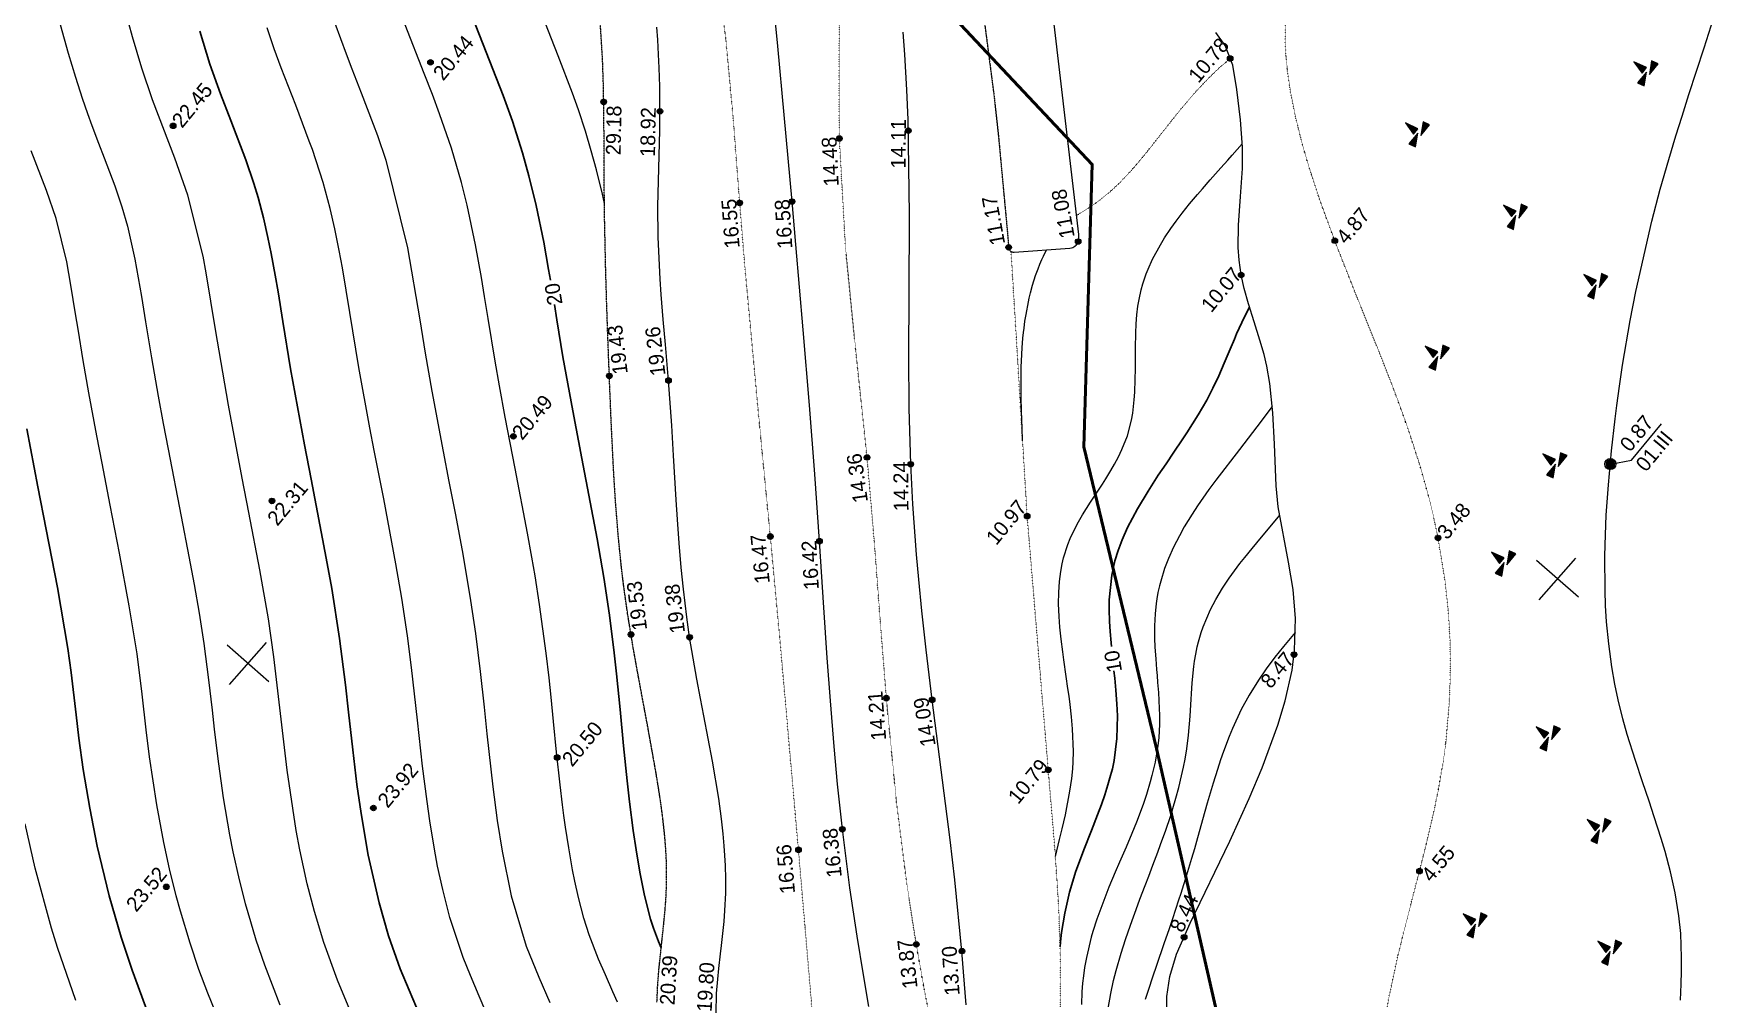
# Model space of a CAD drawing. Header units: millimetres. Extents: x -2893842 to -949497, y -1203244 to 262218.
# Drawn here: x -1987343 to -1896820, y -488314 to -436289 of the extents above; entities that cross this region are included whole.
import ezdxf

# ---------------------------------------------------------------- set-up
doc = ezdxf.new("R2010")
doc.units = ezdxf.units.MM
doc.linetypes.add('g5_05x2', pattern=[3.5, 2.5, -1])
doc.linetypes.add('g5_366', pattern=[0.85, 0.1, -0.75])
doc.layers.get('0').update_dxf_attribs({"lineweight": 5})
for name, color, linetype in [('!!!_ Размеры', 7, 'Continuous'), ('02_сетка', 253, 'Continuous'), ('10_Границы покрытий и угодий', 253, 'Continuous'), ('11_Гидрография', 253, 'Continuous'), ('12_Рельеф', 253, 'Continuous'), ('19_Горизонтали', 253, 'Continuous'), ('61_Отметки высоты поверхности', 253, 'Continuous'), ('62_Отметки высоты уреза воды и дна водоемов', 253, 'Continuous'), ('65_Границы', 253, 'Continuous')]:
    doc.layers.add(name, color=color, linetype=linetype)
doc.styles.add('LIKE17', font='d431.shx')
doc.styles.add('LIKE36', font='pragmai.shx')
doc.linetypes.add('g5_084a', pattern='A,0.001,[18,GUGK_2005.shx,S=2.5,R=180,X=0,Y=0],0.5,[18,GUGK_2005.shx,S=6,R=180,X=0,Y=0],0.5', length=1.001)
doc.linetypes.add('g5_085a', pattern='A,0.001,[19,GUGK_2005.shx,S=1,R=180,X=0,Y=0],0.5,[18,GUGK_2005.shx,S=6,R=180,X=0,Y=0],0.5', length=1.001)
doc.linetypes.add('g5_332', pattern='A,0.001,[18,GUGK_2005.shx,S=10,R=180,X=0,Y=0],0.5', length=0.501)

# ---------------------------------------------------------------- blocks, each defined once
blk = doc.blocks.new('BL_333')
at = {"color": 0}
for p, q in [((0, -3), (0, 3)), ((-3, 0), (3, 0))]:
    blk.add_line(p, q, dxfattribs=at)
blk = doc.blocks.new('g5_348b')
for points in [[(-0.75, 0), (-0.649, -0.375), (0, 0)], [(-0.194, 0.15), (0.194, 0.15), (0, 0.874)], [(0.75, -0.2), (0.649, 0.175), (0, -0.2)]]:
    blk.add_hatch(color=0).paths.add_polyline_path(points)
at = {"color": 0}
for points in [[(-0.75, 0), (-0.649, -0.375), (0, 0)], [(-0.194, 0.15), (0.194, 0.15), (0, 0.874)], [(0.75, -0.2), (0.649, 0.175), (0, -0.2)]]:
    blk.add_lwpolyline(points, close=True, dxfattribs=at)
blk = doc.blocks.new('g5_330')
blk.add_hatch(color=0).paths.add_polyline_path([(-0.15, 0, 1), (0.15, 0, 1)])
at = {"color": 0}
blk.add_circle((0, 0), 0.15, dxfattribs=at)
blk = doc.blocks.new('g5_213')
h = blk.add_hatch(color=255)
edge = h.paths.add_edge_path()
edge.add_arc((0, 0), 0.263, 0, 360)
at = {"color": 92}
blk.add_circle((0, 0), 0.3, dxfattribs=at)
blk = doc.blocks.new('Топо_07.04.17')
at = {"layer": '02_сетка', "color": 3, "linetype": 'Continuous'}
for p, q in [((-88836, -350728), (-86615, -348712)), ((-86717, -350831), (-88733, -348610)), ((-18208, -354148), (-15987, -352132)), ((-16089, -354250), (-18106, -352029))]:
    blk.add_line(p, q, dxfattribs=at)
at = {"layer": '10_Границы покрытий и угодий', "linetype": 'Continuous', "lineweight": 20}
for points in [[(-13069, -376453), (-12928, -375595), (-12832, -374916), (-12747, -374179), (-12652, -372877), (-12637, -371935), (-12695, -370668), (-12816, -369524), (-12987, -368392), (-13115, -367678), (-13355, -366476), (-13541, -365608), (-13776, -364534), (-14029, -363348), (-14308, -361906), (-14451, -361026), (-14587, -359987), (-14667, -359119), (-14722, -358186), (-14747, -356926), (-14724, -355745), (-14679, -354848), (-14620, -354048), (-14419, -352182), (-14263, -351076), (-14092, -350021), (-13793, -348402), (-13416, -346600), (-13032, -344922), (-12861, -344216), (-12601, -343186), (-12305, -342075), (-11634, -339742), (-11157, -338219), (-9871, -334546), (-9220, -332877), (-8590, -331353), (-8059, -330119), (-7609, -329097), (-7109, -327981), (-6020, -325574), (-5340, -324063)], [(-44464, -331962), (-44462, -332051), (-44455, -332106), (-44448, -332139), (-44436, -332175), (-44417, -332213), (-44387, -332256), (-44357, -332283), (-44314, -332305), (-44264, -332318), (-44196, -332325), (-41196, -332454), (-41102, -332446), (-41031, -332432), (-40973, -332413), (-40920, -332388), (-40895, -332373), (-40847, -332337), (-40803, -332293), (-40785, -332273), (-40758, -332237), (-40733, -332197), (-40711, -332156), (-40693, -332115), (-40673, -332055), (-40656, -331983), (-40641, -331878), (-40632, -331785), (-40679, -320351)]]:
    blk.add_lwpolyline(points, dxfattribs=at)
at = {"layer": '10_Границы покрытий и угодий', "linetype": 'g5_05x2', "lineweight": 20}
blk.add_lwpolyline([(-67886, -370350), (-67740, -369426), (-67571, -368559), (-67194, -366865), (-66995, -365967), (-66847, -365241), (-66772, -364835), (-66668, -364187), (-66565, -363337), (-66509, -362663), (-66475, -362031), (-66456, -361374), (-66454, -360467), (-66470, -359682), (-66493, -359050), (-66512, -358634), (-66546, -357970), (-66702, -355548), (-66815, -353989), (-66927, -352402), (-67002, -351235), (-67095, -349387), (-67139, -347736), (-67144, -346657), (-67122, -345074), (-67062, -343300), (-67016, -342331), (-66950, -341159), (-66809, -338998), (-66666, -337000), (-66546, -335387), (-66430, -333861), (-66319, -332466), (-66176, -330770), (-65949, -328280), (-65729, -326096), (-65611, -325011), (-65427, -323354), (-65327, -322418), (-65192, -321045), (-65070, -319534), (-64972, -317604)], dxfattribs=at)
at = {"layer": '10_Границы покрытий и угодий', "color": 7, "linetype": 'g5_05x2', "lineweight": 20}
blk.add_lwpolyline([(-44407, -319114), (-44329, -323792), (-44337, -326014), (-44439, -331094), (-44464, -331962)], dxfattribs=at)
at = {"layer": '10_Границы покрытий и угодий', "color": 7, "linetype": 'Continuous', "lineweight": 20}
blk.add_lwpolyline([(-64777, -371319), (-64637, -370249), (-64494, -369485), (-64371, -368912), (-64193, -368142), (-64090, -367703), (-63802, -366427), (-63689, -365851), (-63543, -364931), (-63451, -364165), (-63389, -363449), (-63354, -362895), (-63331, -362378), (-63315, -361723), (-63313, -360910), (-63337, -359805), (-63444, -357766), (-63632, -355297), (-63708, -354350), (-63789, -353282), (-63920, -350995), (-63952, -349900), (-63961, -348380), (-63945, -347205), (-63908, -345894), (-63857, -344620), (-63806, -343553), (-63679, -341166), (-63594, -339546), (-63490, -337113), (-63437, -335170), (-63405, -333818), (-63363, -332464), (-63328, -331633), (-63175, -329374), (-62993, -327711), (-62720, -325691), (-62437, -323642), (-62313, -322636), (-62174, -321298), (-62091, -320298), (-62043, -319588), (-62000, -318800), (-61970, -318110)], dxfattribs=at)
at = {"layer": '10_Границы покрытий и угодий', "color": 7, "linetype": 'g5_366', "lineweight": 20}
for points in [[(-52646, -382565), (-52889, -378914), (-53064, -376651), (-53257, -374304), (-53501, -371162), (-53650, -368823), (-53784, -365573), (-53842, -361158), (-53756, -355598), (-53628, -351777), (-53440, -346777), (-53323, -342435), (-53277, -336489), (-53201, -331046), (-52867, -325180), (-52503, -321840), (-52171, -319052)], [(-60045, -384446), (-59925, -382594), (-59809, -378216), (-59658, -372949), (-59487, -366873), (-59382, -363042), (-59098, -351808), (-58982, -346090), (-58875, -339674), (-58708, -331590), (-58597, -328027), (-58428, -323474), (-58343, -319145), (-58375, -316720), (-58569, -312910), (-58785, -310300), (-58861, -309090), (-58861, -307723), (-58805, -306294), (-58763, -304900), (-58760, -304042), (-58808, -302090), (-58937, -299519)], [(-29131, -376155), (-28666, -374550), (-27937, -372389), (-27466, -371107), (-26925, -369690), (-26312, -368099), (-25721, -366532), (-25095, -364766), (-24768, -363766), (-24311, -362201), (-24053, -361177), (-23603, -358948), (-23335, -357029), (-23212, -355679), (-23151, -354585), (-23131, -353965), (-23126, -352558), (-23238, -350219), (-23351, -349040), (-23473, -348056), (-23768, -346215), (-24184, -344176), (-24583, -342492), (-24825, -341541), (-25337, -339624), (-25980, -337304), (-26236, -336382), (-26925, -333824), (-27486, -331531), (-27486, -331531), (-27886, -329624), (-28097, -328416), (-28310, -326836), (-28423, -325499), (-28462, -324426), (-28452, -323487), (-28412, -322748), (-28146, -320788)], [(-40636, -330741), (-40114, -330499), (-39645, -330257), (-39357, -330095), (-38701, -329678), (-38184, -329297), (-37731, -328929), (-37333, -328580), (-36693, -327977), (-36339, -327628), (-35967, -327253), (-35745, -327027), (-35359, -326635), (-34995, -326267), (-34336, -325619), (-33867, -325176), (-33546, -324885), (-33124, -324517), (-32691, -324160), (-32240, -323812), (-32071, -323688), (-31458, -323268)], [(-48165, -381444), (-47665, -379577), (-47011, -376920), (-46675, -375294), (-46298, -372963), (-46034, -370738), (-45794, -367714), (-45644, -364550), (-45521, -360283), (-45107, -346556), (-44359, -332294)]]:
    blk.add_lwpolyline(points, dxfattribs=at)
at = {"layer": '11_Гидрография', "color": 7, "linetype": 'Continuous', "lineweight": 20, "flags": 128}
blk.add_lwpolyline([(-13564, -347308), (-12417, -347234), (-10579, -345459)], dxfattribs=at)
at = {"layer": '12_Рельеф', "color": 7, "linetype": 'g5_085a', "lineweight": 20}
for points in [[(-64777, -371319), (-64637, -370249), (-64494, -369485), (-64371, -368912), (-64193, -368142), (-64090, -367703), (-63802, -366427), (-63689, -365851), (-63543, -364931), (-63451, -364165), (-63389, -363449), (-63354, -362895), (-63331, -362378), (-63315, -361723), (-63313, -360910), (-63337, -359805), (-63444, -357766), (-63632, -355297), (-63708, -354350), (-63789, -353282), (-63920, -350995), (-63952, -349900), (-63961, -348380), (-63945, -347205), (-63908, -345894), (-63857, -344620), (-63806, -343553), (-63679, -341166), (-63594, -339546), (-63490, -337113), (-63437, -335170), (-63405, -333818), (-63363, -332464), (-63328, -331633), (-63175, -329374), (-62993, -327711), (-62720, -325691), (-62437, -323642), (-62313, -322636), (-62174, -321298), (-62091, -320298), (-62043, -319588), (-62000, -318800), (-61970, -318110)], [(-51347, -372367), (-51243, -369460), (-51189, -365603), (-51199, -363431), (-51243, -360186), (-51312, -355823), (-51331, -353112), (-51324, -350982), (-51300, -349288), (-51267, -347942), (-51160, -345219), (-51028, -343070), (-50772, -340063), (-50470, -337218), (-50088, -333982), (-49577, -329671), (-49078, -324600), (-48962, -322981), (-48857, -321080), (-48809, -319868)]]:
    blk.add_lwpolyline(points, dxfattribs=at)
at = {"layer": '12_Рельеф', "color": 7, "linetype": 'g5_084a', "lineweight": 20}
blk.add_lwpolyline([(-56567, -371859), (-56667, -370141), (-56769, -368025), (-56860, -365394), (-56906, -362209), (-56890, -359771), (-56847, -357722), (-56768, -355251), (-56673, -352928), (-56548, -350217), (-56382, -346638), (-56232, -343024), (-56098, -339293), (-55972, -335211), (-55846, -330601), (-55787, -328275), (-55675, -323587), (-55603, -319870), (-55557, -316391)], dxfattribs=at)
at = {"layer": '12_Рельеф', "color": 42, "linetype": 'g5_332', "lineweight": 20}
blk.add_lwpolyline([(-40660, -374320), (-40544, -373143), (-40266, -372090), (-39769, -370940), (-38848, -369355), (-36228, -365194), (-34944, -363027), (-34062, -361470), (-32951, -359284), (-32409, -358016), (-31864, -356417), (-31608, -355384), (-31361, -353663), (-31316, -352103), (-31401, -350606), (-31604, -347578), (-31586, -346445), (-31434, -344200), (-31321, -342520), (-31303, -340924), (-31365, -339968), (-31445, -339334), (-31581, -338533), (-31779, -337528), (-31974, -336516), (-32108, -335668), (-32183, -334935), (-32205, -334137), (-32169, -333439), (-32016, -332244), (-31735, -330728), (-31469, -329239), (-31337, -328087), (-31277, -326612), (-31289, -324977), (-31364, -323641), (-31640, -322548), (-32062, -321797)], dxfattribs=at)
at = {"layer": '19_Горизонтали', "color": 42, "linetype": 'Continuous', "lineweight": 20}
for points in [[(-79178, -315936), (-78767, -317658), (-78554, -318480), (-78195, -319828), (-77740, -321589), (-77587, -322223), (-77293, -323579), (-76662, -328409), (-76440, -332353), (-76353, -334171), (-76229, -336238), (-75986, -339539), (-75856, -341179), (-75713, -343011), (-75560, -345173), (-75422, -347699), (-75362, -349488), (-75339, -351549), (-75347, -353489), (-75359, -354945), (-75365, -357807), (-75332, -359642), (-75261, -361309), (-75261, -361309), (-75049, -363773), (-75049, -363773), (-74551, -366556), (-74551, -366556), (-74551, -366556), (-74063, -368289), (-73625, -369723)], [(-70004, -370110), (-70179, -369524), (-70481, -368562), (-70752, -367686), (-71114, -366333), (-71299, -365398), (-71460, -364268), (-71551, -363361), (-71599, -362746), (-71670, -361551), (-71713, -360418), (-71729, -359776), (-71738, -359204), (-71746, -358122), (-71739, -356351), (-71719, -354682), (-71703, -353361), (-71695, -352316), (-71695, -350978), (-71751, -348326), (-71822, -346759), (-71880, -345740), (-71965, -344428), (-72233, -340898), (-72452, -338087), (-72574, -336360), (-72656, -335016), (-72771, -332686), (-72827, -331500), (-72881, -330462), (-72997, -328671), (-73206, -326491), (-73368, -325251), (-73692, -323352), (-73692, -323352), (-74124, -321426), (-74397, -320356), (-74709, -319178), (-74709, -319178), (-75420, -316458)], [(-65845, -327243), (-65898, -326724), (-66069, -325376), (-66229, -324332), (-66422, -323246), (-66670, -322052), (-66882, -321137), (-67417, -319047), (-68044, -316717)], [(-84379, -368894), (-84863, -367226), (-84863, -367226), (-85363, -365122), (-85675, -363406), (-85888, -361885), (-86080, -360009), (-86156, -358964), (-86275, -355677), (-86285, -352602), (-86299, -349516), (-86362, -347454), (-86519, -344765), (-86759, -341630), (-86906, -339760), (-87201, -335766), (-87442, -331634), (-87592, -328542), (-87657, -327622), (-88097, -324258), (-88097, -324258), (-88566, -322198), (-89409, -318936), (-89788, -317182), (-90103, -315442), (-90452, -313205)], [(-77099, -369823), (-77363, -368940), (-77708, -367791), (-77988, -366780), (-78455, -364561), (-78675, -363011), (-78804, -361723), (-78872, -360796), (-78949, -359251), (-78979, -358199), (-79001, -356272), (-78993, -353775), (-78989, -350922), (-79014, -349210), (-79090, -347154), (-79197, -345279), (-79458, -341726), (-79668, -339079), (-79762, -337833), (-79983, -334529), (-80132, -331540), (-80260, -329094), (-80327, -328147), (-80436, -326957), (-80566, -325846), (-80785, -324403), (-81156, -322575), (-81268, -322099), (-81780, -320097), (-82330, -317999), (-82588, -316936), (-82843, -315771)], [(-98989, -366723), (-99656, -363784), (-99860, -362713), (-100367, -359390), (-100625, -356958)], [(-91576, -368239), (-91883, -367137), (-92213, -365814), (-92529, -364353), (-92850, -362570), (-92978, -361730), (-93171, -360251), (-93322, -358794), (-93473, -356737), (-93571, -354123), (-93586, -352652), (-93587, -350720), (-93610, -348531), (-93729, -345900), (-93940, -343025), (-94148, -340405), (-94325, -338105), (-94436, -336606), (-94598, -334248), (-94705, -332483), (-94796, -330772), (-94834, -329943), (-94904, -328377), (-94987, -327098), (-95299, -324712), (-95299, -324712), (-95649, -323157), (-96229, -320937)], [(-93893, -314349), (-93639, -315919), (-93399, -317252), (-93164, -318426), (-92975, -319283), (-92819, -319936), (-92564, -320934), (-92349, -321744), (-91948, -323320), (-91698, -324485), (-91522, -325546), (-91522, -325546), (-91322, -327360), (-91322, -327360), (-91198, -329417), (-91138, -330789), (-91038, -332755), (-90911, -334844), (-90808, -336345), (-90706, -337757), (-90420, -341442), (-90248, -343624), (-90135, -345161), (-90040, -346723), (-89970, -348375), (-89937, -350353), (-89937, -350353), (-89934, -351998), (-89935, -353038), (-89932, -353917), (-89922, -354918), (-89869, -356762), (-89750, -358789), (-89673, -359711), (-89507, -361251), (-89329, -362558), (-89168, -363555), (-88979, -364574), (-88678, -365968), (-88678, -365968), (-88087, -368195)], [(-45664, -364967), (-45338, -364069), (-45135, -363513), (-44879, -362788), (-44488, -361547), (-44315, -360882), (-44207, -360377), (-44140, -360006), (-44062, -359443), (-43972, -358233), (-43955, -357576), (-43956, -356905), (-43963, -356456), (-43973, -356036), (-43993, -355378), (-44021, -354485), (-44031, -354042), (-44039, -353344), (-44031, -352700), (-44010, -352135), (-43958, -351453), (-43882, -350834), (-43778, -350254), (-43651, -349727), (-43526, -349315), (-43417, -349010), (-43111, -348320), (-42948, -348019), (-42476, -347285), (-42136, -346825), (-41624, -346184), (-40888, -345294), (-40677, -345034), (-40357, -344625), (-40111, -344294), (-39863, -343936), (-39630, -343567), (-39258, -342867), (-38942, -342047), (-38833, -341673), (-38670, -340978), (-38592, -340560), (-38490, -339894), (-38416, -339316), (-38374, -338962), (-38337, -338643), (-38286, -338203), (-38180, -337403), (-38101, -336912), (-38010, -336439), (-37902, -335982), (-37800, -335620), (-37632, -335129), (-37506, -334818), (-37258, -334294), (-37128, -334050), (-36827, -333544), (-36327, -332827), (-36055, -332478), (-35670, -332020), (-35339, -331653), (-34963, -331258), (-34518, -330814), (-34042, -330360), (-33740, -330081), (-33261, -329646), (-32621, -329074), (-32198, -328698), (-31938, -328466), (-31330, -327916)], [(-44892, -342460), (-44847, -341807), (-44775, -340890), (-44711, -340170), (-44633, -339430), (-44597, -339128), (-44553, -338780), (-44519, -338536), (-44469, -338196), (-44352, -337505), (-44251, -336991), (-44189, -336703), (-44135, -336470), (-44040, -336089), (-43945, -335741), (-43742, -335086), (-43672, -334883), (-43573, -334612), (-43411, -334206), (-43194, -333719), (-43025, -333379), (-42894, -333135), (-42759, -332898), (-42657, -332728), (-42447, -332400)], [(-31317, -342175), (-32263, -343174), (-33335, -344267), (-34784, -345766), (-35211, -346228), (-35917, -347031), (-36267, -347454), (-36761, -348091), (-37078, -348533), (-37276, -348826), (-37455, -349105), (-37792, -349676), (-38066, -350203), (-38354, -350849), (-38452, -351101), (-38569, -351434), (-38675, -351780), (-38738, -352017), (-38857, -352560), (-38959, -353212), (-39002, -353595), (-39027, -353875), (-39061, -354357), (-39091, -354975), (-39110, -355551), (-39120, -355878), (-39132, -356253), (-39153, -356809), (-39204, -357657), (-39236, -358018), (-39294, -358514), (-39410, -359214), (-39510, -359663), (-39649, -360176), (-39754, -360515), (-40002, -361214), (-40130, -361538), (-40418, -362200), (-40655, -362701), (-41119, -363607), (-41443, -364202), (-41826, -364884), (-42263, -365651), (-42560, -366172), (-42983, -366929), (-43555, -368015), (-43830, -368578), (-44115, -369214), (-44234, -369499), (-44620, -370558), (-44778, -371092), (-44891, -371531), (-44976, -371908), (-45067, -372374), (-45171, -373050)], [(-43763, -373434), (-43529, -372638), (-43300, -371965), (-43103, -371439), (-42737, -370549), (-42416, -369831), (-42068, -369097), (-41545, -368048), (-41401, -367768), (-41038, -367063), (-40785, -366576), (-40500, -366026), (-40158, -365357), (-39956, -364953), (-39602, -364230), (-39267, -363511), (-38859, -362571), (-38638, -362016), (-38416, -361413), (-38262, -360958), (-38128, -360530), (-37976, -359991), (-37804, -359277), (-37601, -358253), (-37441, -357350), (-37391, -357068), (-37284, -356495), (-37096, -355630), (-37024, -355344), (-36922, -354980), (-36797, -354588), (-36706, -354335), (-36506, -353851), (-36362, -353547), (-35857, -352665), (-35520, -352174), (-35080, -351600), (-34669, -351114), (-34001, -350390), (-33703, -350086), (-33261, -349649), (-32694, -349105), (-32062, -348508), (-31573, -348046)], [(-31469, -354413), (-32178, -355093), (-32704, -355622), (-33230, -356183), (-33720, -356743), (-34315, -357495), (-34820, -358221), (-35406, -359181), (-35635, -359595), (-36027, -360354), (-36239, -360791), (-36465, -361277), (-36780, -361989), (-37216, -363024), (-37568, -363888), (-38027, -365020), (-38177, -365387), (-38390, -365899), (-38762, -366765), (-39179, -367703), (-39337, -368052), (-39780, -369016), (-40020, -369529), (-40382, -370301), (-40907, -371413), (-41194, -372024), (-41491, -372662), (-41727, -373174)]]:
    blk.add_lwpolyline(points, dxfattribs=at)
at = {"layer": '19_Горизонтали', "color": 42, "linetype": 'Continuous', "lineweight": 30}
for points in [[(-69202, -331017), (-69233, -330440), (-69332, -328934), (-69515, -326935), (-69721, -325290), (-69923, -324019), (-70274, -322266), (-70616, -320837), (-71649, -316945), (-72150, -314907), (-72500, -313181), (-72763, -311612), (-73021, -310019), (-73348, -308254), (-73640, -307003), (-73969, -305867), (-74222, -305126), (-75038, -303098), (-76122, -300763), (-76671, -299613), (-77342, -298163), (-77654, -297450), (-77915, -296823), (-78129, -296276)], [(-92929, -378862), (-92972, -378571), (-93166, -377218), (-93386, -375760), (-93611, -374400), (-93947, -372619), (-94231, -371331), (-94917, -368787), (-95294, -367467), (-95797, -365453), (-96183, -363604), (-96568, -361316), (-96906, -358587), (-97080, -356512), (-97190, -354401), (-97233, -352686), (-97241, -351430), (-97248, -349122), (-97274, -347819), (-97471, -344493), (-97721, -341317), (-97905, -338970), (-98140, -335804)], [(-80653, -369653), (-81086, -368198), (-81426, -367003), (-81852, -365160), (-82162, -363346), (-82453, -360712), (-82585, -358435), (-82627, -356867), (-82641, -354971), (-82636, -352936), (-82634, -351458), (-82666, -348932), (-82784, -346204), (-82891, -344542), (-83224, -340219), (-83370, -338338), (-83653, -334196), (-83786, -331612), (-83860, -329993), (-83910, -329074), (-83992, -327885), (-84069, -327015), (-84193, -325926), (-84355, -324814), (-84495, -324032), (-84783, -322716), (-85349, -320515), (-85739, -319021), (-86121, -317369), (-86459, -315547)], [(-67328, -367465), (-67436, -367100), (-67624, -366357), (-67725, -365857), (-67813, -365297), (-67911, -364457), (-68010, -363273), (-68080, -362059), (-68117, -361007), (-68142, -359438), (-68142, -358314), (-68119, -356411), (-68083, -354449), (-68054, -352506), (-68048, -351377), (-68073, -349319), (-68149, -347279), (-68270, -345158), (-68599, -340763), (-68804, -338145), (-68998, -335196), (-69096, -333177), (-69136, -332338)], [(-41389, -354044), (-41386, -353853), (-41368, -353248), (-41339, -352693), (-41286, -352064), (-41220, -351534), (-41220, -351534), (-40941, -350237), (-40941, -350237), (-40680, -349485), (-40447, -348952), (-40166, -348403), (-39797, -347774), (-39165, -346841), (-38481, -345947), (-37839, -345165), (-37356, -344595), (-36869, -344027), (-36341, -343405), (-36051, -343059), (-35329, -342160), (-34790, -341433), (-34385, -340836), (-34385, -340836), (-33990, -340198), (-33622, -339558), (-33228, -338849), (-32939, -338335), (-32785, -338065), (-32434, -337479), (-31939, -336699)], [(-45961, -369813), (-45872, -369393), (-45794, -369065), (-45509, -368049), (-45128, -366967), (-44811, -366213), (-44680, -365926), (-44106, -364775), (-43581, -363786), (-43155, -362980), (-42887, -362453), (-42650, -361964), (-42417, -361449), (-42218, -360965), (-42083, -360605), (-41941, -360183), (-41650, -359009), (-41489, -357802), (-41444, -357159), (-41415, -356414), (-41404, -355762), (-41401, -355370)]]:
    blk.add_lwpolyline(points, dxfattribs=at)
at = {"layer": '65_Границы', "color": 1, "linetype": 'Continuous', "lineweight": 50}
blk.add_polyline3d([(-33064, -133395, -67200), (-33388, -150412, -67200), (-43426, -182377, -67200), (-25898, -232349, -67200), (-33267, -272897, -67200), (-34066, -290373, -67200), (-42739, -299674, -67200), (-39172, -311088, -67200), (-45948, -319476, -67200), (-39482, -328105, -67200), (-41653, -343194, -67200), (-39593, -359787, -67200), (-34724, -403353, -67200), (-34007, -403606, -67200), (-34864, -410437, -67200), (-34977, -410435, -67200), (-37214, -428062, -67200), (-38625, -461276, -67200), (-65226, -453844, -67200), (-53164, -563819, -67200), (-68141, -568892, -67200), (-63484, -584979, -67200)], dxfattribs=at)
at = {"layer": '02_сетка', "color": 92, "xscale": 500.0000000002746, "yscale": 500.0000000002746, "zscale": 500.0000000002746, "rotation": 42.22816425403256}
blk.add_blockref('BL_333', (-17097, -353140), dxfattribs=at)
at = {"layer": '12_Рельеф', "color": 7, "linetype": 'Continuous', "lineweight": 20, "xscale": 999.9999999999995, "yscale": 999.9999999999995, "zscale": 999.9999999999995, "rotation": 43.98139083737546}
for p in [(-9248, -326523, -67200), (-21863, -328413, -67200), (-17114, -333424, -67200), (-13231, -337627, -67200), (-22157, -340493, -67200), (-16511, -346971, -67200), (-19855, -351927, -67200), (-18529, -361570, -67200), (-16365, -366844, -67200), (-23580, -371141, -67200), (-16533, -373426, -67200)]:
    blk.add_blockref('g5_348b', p, dxfattribs=at)
at = {"layer": '61_Отметки высоты поверхности', "color": 7, "linetype": 'Continuous', "lineweight": 20, "xscale": 999.9999999999995, "yscale": 999.9999999999995, "zscale": 999.9999999999995, "rotation": 43.98139083737546}
for p in [(-74298, -318617, -67200), (-88468, -320459, -44700), (-65266, -321793, -67200), (-62313, -322636, -67200), (-31458, -323268, -67200), (-52867, -325180, -67200), (-49126, -325183, -67200), (-58597, -328027, -67200), (-55787, -328275, -67200), (-44467, -332041, -67200), (-40711, -332156, -67200), (-26963, -333668, -67200), (-32183, -334935, -153820), (-66629, -336506, -67200), (-63490, -337113, -67200), (-72135, -339159, -67200), (-85453, -341155, -67200), (-53323, -342435, -67200), (-51028, -343070, -67200), (-58982, -346090, -67200), (-56382, -346638, -67200), (-45107, -346556, -67200), (-67039, -350491, -67200), (-23238, -350219, -67200), (-63920, -350995, -67200), (-53752, -355454, -67200), (-51312, -355823, -67200), (-31660, -355595, -153820), (-71740, -356634, -67200), (-81887, -358222, -45200), (-45521, -360283, -67200), (-93455, -361186, -43700), (-56906, -362209, -67200), (-59382, -363042, -67200), (-26261, -367962, -67200), (-53650, -368823, -67200), (-51243, -369460, -67200), (-39265, -370072, -153820)]:
    blk.add_blockref('g5_330', p, dxfattribs=at)
at = {"layer": '62_Отметки высоты уреза воды и дна водоемов', "color": 7, "linetype": 'Continuous', "lineweight": 20, "xscale": 999.9999999999995, "yscale": 999.9999999999995, "zscale": 999.9999999999995, "rotation": 43.98139083737546}
blk.add_blockref('g5_213', (-13564, -347308, -67200), dxfattribs=at)
at = {"layer": '11_Гидрография', "color": 7, "linetype": 'Continuous', "lineweight": 15, "ltscale": 0.5, "style": 'LIKE36'}
blk.add_text('01.III', height=800, rotation=43.98139, dxfattribs=at).set_placement((-11715, -347991, -67200))
at = {"layer": '19_Горизонтали', "color": 42, "linetype": 'Continuous', "lineweight": 15, "style": 'LIKE36'}
for s, p in [('20', (-68692, -332359, -67200)), ('10', (-40964, -355437, -67200))]:
    blk.add_text(s, height=800, rotation=93.06282, dxfattribs=at).set_placement(p)
at = {"layer": '61_Отметки высоты поверхности', "color": 7, "linetype": 'Continuous', "lineweight": 15, "style": 'LIKE17'}
for s, rotation, p in [('20.44', 43.98139, (-73735, -319726, -46700)), ('22.45', 43.98139, (-88008, -320678, -24200)), ('29.18', 82.54545, (-64682, -324752, -46700)), ('10.78', 43.98139, (-33309, -324443, -67200)), ('18.92', 82.54545, (-62853, -325053, -46700)), ('14.11', 83.25795, (-49502, -327196, -46700)), ('14.48', 86.32708, (-53190, -327724, -46700)), ('16.55', 87.77536, (-58871, -330437, -46700)), ('16.58', 87.02769, (-56052, -330783, -46700)), ('11.17', 94.01232, (-44627, -331825, -67200)), ('11.08', 94.01232, (-40860, -331880, -67200)), ('4.87', 43.98139, (-26373, -333984, -67200)), ('19.43', 90.34866, (-65624, -336487, -46700)), ('19.26', 90.34866, (-63614, -336801, -46700)), ('10.07', 43.98139, (-34018, -336818, -67200)), ('20.49', 43.98139, (-71692, -339464, -46700)), ('22.31', 43.98139, (-85320, -342577, -46700)), ('14.36', 91.57354, (-53543, -344817, -46700)), ('14.24', 83.99903, (-51431, -345567, -46700)), ('10.97', 43.98139, (-46944, -347974, -46700)), ('16.47', 88.96931, (-59294, -348575, -46700)), ('16.42', 86.68101, (-56706, -349224, -46700)), ('19.53', 90.34866, (-66146, -350327, -46700)), ('19.38', 90.34866, (-64135, -350710, -46700)), ('3.48', 43.98139, (-22765, -350415, -67200)), ('20.50', 43.98139, (-70998, -357269, -46700)), ('14.21', 88.05839, (-54015, -357692, -46700)), ('14.09', 92.68439, (-51396, -358283, -46700)), ('8.47', 43.98139, (-33119, -357329, -67200)), ('23.92', 43.98139, (-81126, -358362, -24700)), ('23.52', 43.98139, (-95222, -362404, -23200)), ('10.79', 43.98139, (-47348, -361986, -46700)), ('16.56', 88.32569, (-59827, -365351, -46700)), ('16.38', 88.96973, (-57225, -364759, -46700)), ('4.55', 43.98139, (-25687, -368671, -67200)), ('20.39', 80.04194, (-66967, -370631, -46700)), ('8.44', 58.39567, (-39322, -369865, -58700)), ('19.80', 80.04194, (-65022, -371220, -46700)), ('13.87', 90.18804, (-53838, -371161, -46700)), ('13.70', 87.30147, (-51632, -371807, -46700))]:
    blk.add_text(s, height=800, rotation=rotation, dxfattribs=at).set_placement(p)
at = {"layer": '62_Отметки высоты уреза воды и дна водоемов', "color": 7, "linetype": 'Continuous', "lineweight": 15, "style": 'LIKE17'}
blk.add_text('0.87', height=800, rotation=43.98139, dxfattribs=at).set_placement((-12445, -346830, -67200))

msp = doc.modelspace()

# ---------------------------------------------------------------- linework, layer by layer
at = {"layer": '65_Границы', "color": 1, "linetype": 'Continuous', "lineweight": 50}
msp.add_polyline3d([(-1945857.51876, -249149.45833, -67199.99998), (-1944261.29305, -266094.51553, -67199.99998), (-1950632.67188, -298986.8069, -67199.99998), (-1927584.61962, -346665.44244, -67199.99998), (-1930336.38632, -387785.78996, -67199.99998), (-1929160.39164, -405239.77336, -67199.99998), (-1936730.01828, -415459.3454, -67199.99998), (-1931899.7414, -426398.91235, -67199.99998), (-1937687.01446, -435496.51481, -67199.99998), (-1930289.43755, -443342.62569, -67199.99998), (-1930745.68251, -458579.94634, -67199.99998), (-1926828.67688, -474834.6554, -67199.99998), (-1917080.45448, -517574.65494, -67199.99998), (-1916339.62362, -517745.44614, -67199.99998), (-1916421.25568, -524629.1469, -67199.99998), (-1916533.8808, -524639.89783, -67199.99998), (-1916770.019, -542406.2604, -67199.99998), (-1914428.46564, -575567.83346, -67199.99998), (-1941697.33225, -571181.29565, -67199.99998), (-1917317.4942, -679095.89011, -67199.99998), (-1931627.427, -685824.80706, -67199.99998), (-1925186.53254, -701284.54117, -67199.99998)], dxfattribs=at)

# ---------------------------------------------------------------- block references
at = {"layer": '!!!_ Размеры', "color": 1, "lineweight": 0, "rotation": 6.471407436947433}
msp.add_blockref('Топо_07.04.17', (-1928038.79367, -112877.83782), dxfattribs=at)

doc.saveas('drawing.dxf')
